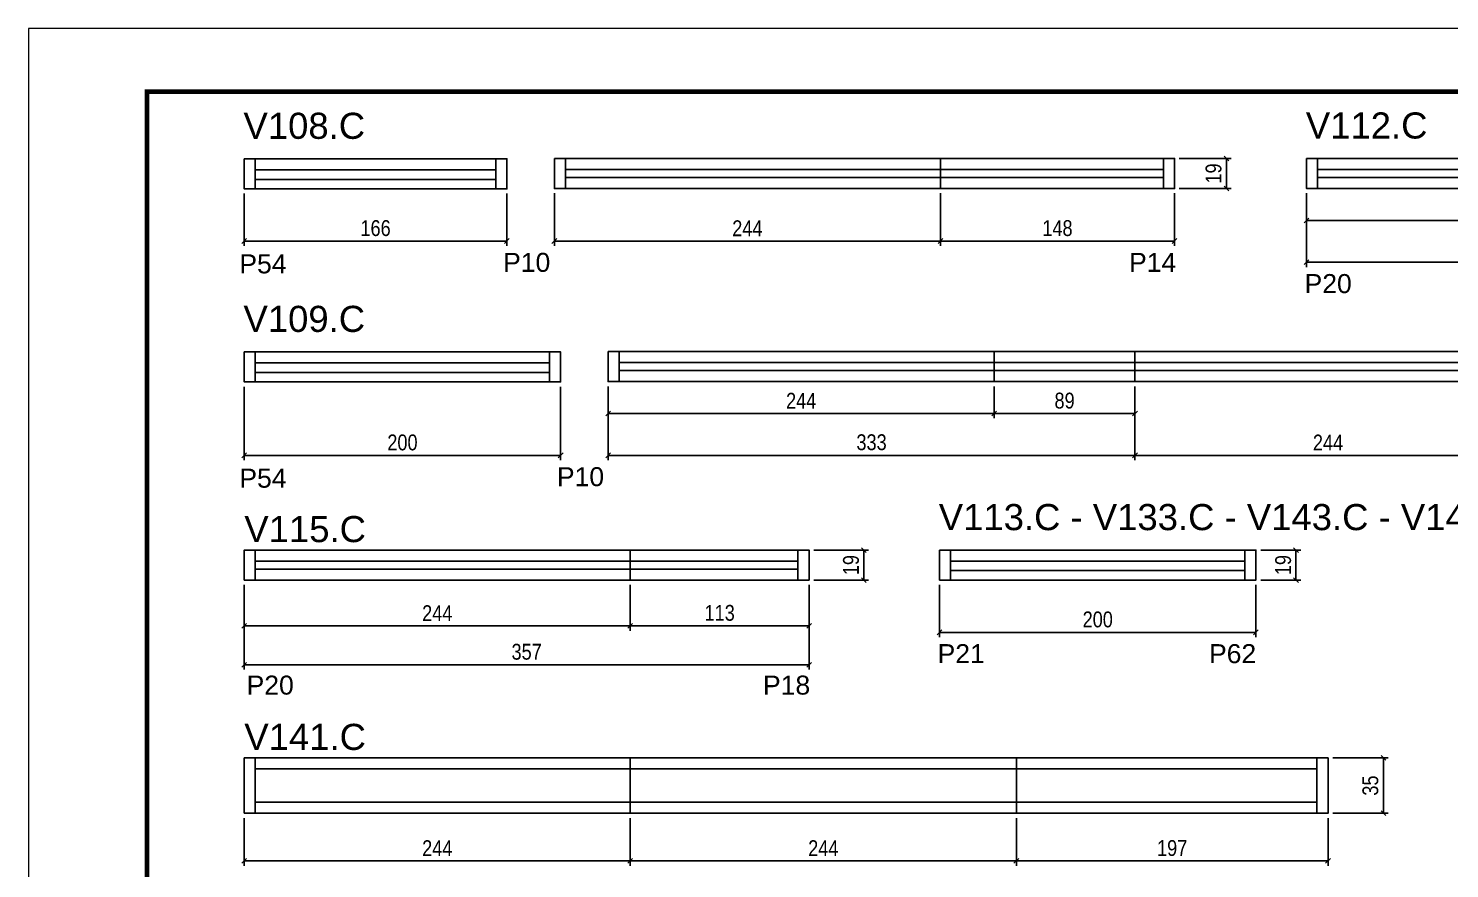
# Model space of a CAD drawing. Header units: millimetres. Extents: x 1959 to 8212, y 239 to 4735.
# Drawn here: x 3557 to 4456, y 3056 to 3587 of the extents above; entities that cross this region are included whole.
import ezdxf

# ---------------------------------------------------------------- set-up
doc = ezdxf.new("R2010")
doc.units = ezdxf.units.MM
doc.linetypes.add('DASHED', pattern=[0.75, 0.5, -0.25])
for name, color, linetype in [('5', 5, 'Continuous'), ('COTA', 241, 'Continuous'), ('NOMENCLATURA', 7, 'Continuous'), ('Painéis', 200, 'Continuous'), ('SARR_2.2x7', 40, 'Continuous')]:
    doc.layers.add(name, color=color, linetype=linetype)
doc.layers.add('Folhas', color=255, linetype='Continuous', lineweight=9)
doc.layers.add('SARRAFO DE PRESSAO', color=251, linetype='DASHED', lineweight=9)
doc.styles.add('COTA TECNICA', font='techl___.ttf', dxfattribs={"height": 10})
doc.styles.add('COTA TECNICA-50', font='techl___.ttf', dxfattribs={"height": 10})
doc.styles.get("Standard").update_dxf_attribs({"font": 'arial.ttf'})
doc.dimstyles.new('COTA PAINEL-50', dxfattribs={"dimtxt": 10, "dimasz": 3, "dimexe": 3, "dimexo": 3, "dimgap": 3, "dimtad": 1, "dimdec": 1, "dimzin": 12, "dimdsep": 46, "dimtxsty": 'COTA TECNICA-50', "dimblk1": 'OBLIQUE', "dimblk2": 'OBLIQUE', "dimsah": 1, "dimcen": 0.9, "dimclrd": 4, "dimclre": 4, "dimclrt": 240, "dimadec": 1, "dimazin": 3, "dimtfac": 1, "dimtdec": 1, "dimtmove": 0, "dimatfit": 3, "dimfxl": 1, "dimtolj": 1, "dimtzin": 12, "dimarcsym": 0})
doc.dimstyles.new('PAINEL', dxfattribs={"dimtxt": 10, "dimasz": 3, "dimexe": 3, "dimexo": 3, "dimgap": 3, "dimtad": 1, "dimdec": 1, "dimzin": 12, "dimdsep": 46, "dimtxsty": 'COTA TECNICA', "dimblk1": 'OBLIQUE', "dimblk2": 'OBLIQUE', "dimsah": 1, "dimcen": 0.9, "dimclrd": 4, "dimclre": 4, "dimclrt": 240, "dimadec": 1, "dimazin": 3, "dimtfac": 1, "dimtdec": 1, "dimtmove": 0, "dimatfit": 3, "dimfxl": 1, "dimtolj": 1, "dimtzin": 12, "dimarcsym": 0})

# ---------------------------------------------------------------- blocks, each defined once
blk = doc.blocks.new('9999999999')
at = {"layer": 'Folhas'}
blk.add_lwpolyline([(98138.98, 34190.21), (99623.98, 34190.21), (99623.98, 35240.21), (98138.98, 35240.21)], close=True, dxfattribs=at)
at = {"layer": 'Folhas', "color": 30, "const_width": 3}
blk.add_lwpolyline([(98213.98, 34230.21), (99583.98, 34230.21), (99583.98, 35200.21), (98213.98, 35200.21)], close=True, dxfattribs=at)
blk = doc.blocks.new('_Oblique')
at = {"color": 0, "linetype": 'ByBlock', "lineweight": -2}
blk.add_line((-0.5, -0.5), (0.5, 0.5), dxfattribs=at)
blk = doc.blocks.new('*D13')
at = {"layer": 'COTA', "color": 4, "linetype": 'ByBlock', "lineweight": -2, "transparency": 16777216}
for p, q in [((3693.67, 3482.34), (3693.67, 3449.37)), ((3859.67, 3482.34), (3859.67, 3449.37)), ((3693.67, 3452.37), (3859.67, 3452.37))]:
    blk.add_line(p, q, dxfattribs=at)
at = {"layer": 'Defpoints', "color": 0, "linetype": 'ByBlock', "transparency": 16777216}
for p in [(3693.67, 3485.34), (3859.67, 3485.34), (3859.67, 3452.37)]:
    blk.add_point(p, dxfattribs=at)
at = {"layer": 'COTA', "color": 4, "linetype": 'ByBlock', "lineweight": -2, "transparency": 16777216, "xscale": 3, "yscale": 3, "zscale": 3, "rotation": 180}
blk.add_blockref('_Oblique', (3693.67, 3452.37), dxfattribs=at)
at = {"layer": 'COTA', "color": 4, "linetype": 'ByBlock', "lineweight": -2, "transparency": 16777216, "xscale": 3, "yscale": 3, "zscale": 3}
blk.add_blockref('_Oblique', (3859.67, 3452.37), dxfattribs=at)
at = {"layer": 'COTA', "color": 240, "linetype": 'ByBlock', "transparency": 16777216, "insert": (3776.67, 3460.47), "char_height": 10, "attachment_point": 5, "style": 'COTA TECNICA-50'}
blk.add_mtext('\\A1;166', dxfattribs=at)
blk = doc.blocks.new('*D14')
at = {"layer": 'COTA', "color": 4, "linetype": 'ByBlock', "lineweight": -2, "transparency": 16777216}
for p, q in [((3889.67, 3482.54), (3889.67, 3449.37)), ((4133.67, 3482.54), (4133.67, 3449.37)), ((3889.67, 3452.37), (4133.67, 3452.37))]:
    blk.add_line(p, q, dxfattribs=at)
at = {"layer": 'Defpoints', "color": 0, "linetype": 'ByBlock', "transparency": 16777216}
for p in [(3889.67, 3485.54), (4133.67, 3485.54), (4133.67, 3452.37)]:
    blk.add_point(p, dxfattribs=at)
at = {"layer": 'COTA', "color": 4, "linetype": 'ByBlock', "lineweight": -2, "transparency": 16777216, "xscale": 3, "yscale": 3, "zscale": 3, "rotation": 180}
blk.add_blockref('_Oblique', (3889.67, 3452.37), dxfattribs=at)
at = {"layer": 'COTA', "color": 4, "linetype": 'ByBlock', "lineweight": -2, "transparency": 16777216, "xscale": 3, "yscale": 3, "zscale": 3}
blk.add_blockref('_Oblique', (4133.67, 3452.37), dxfattribs=at)
at = {"layer": 'COTA', "color": 240, "linetype": 'ByBlock', "transparency": 16777216, "insert": (4011.67, 3460.44), "char_height": 10, "attachment_point": 5, "style": 'COTA TECNICA-50'}
blk.add_mtext('\\A1;244', dxfattribs=at)
blk = doc.blocks.new('*D15')
at = {"layer": 'COTA', "color": 4, "linetype": 'ByBlock', "lineweight": -2, "transparency": 16777216}
for p, q in [((4133.67, 3482.54), (4133.67, 3449.37)), ((4281.67, 3482.54), (4281.67, 3449.37)), ((4133.67, 3452.37), (4281.67, 3452.37))]:
    blk.add_line(p, q, dxfattribs=at)
at = {"layer": 'Defpoints', "color": 0, "linetype": 'ByBlock', "transparency": 16777216}
for p in [(4133.67, 3485.54), (4281.67, 3485.54), (4281.67, 3452.37)]:
    blk.add_point(p, dxfattribs=at)
at = {"layer": 'COTA', "color": 4, "linetype": 'ByBlock', "lineweight": -2, "transparency": 16777216, "xscale": 3, "yscale": 3, "zscale": 3, "rotation": 180}
blk.add_blockref('_Oblique', (4133.67, 3452.37), dxfattribs=at)
at = {"layer": 'COTA', "color": 4, "linetype": 'ByBlock', "lineweight": -2, "transparency": 16777216, "xscale": 3, "yscale": 3, "zscale": 3}
blk.add_blockref('_Oblique', (4281.67, 3452.37), dxfattribs=at)
at = {"layer": 'COTA', "color": 240, "linetype": 'ByBlock', "transparency": 16777216, "insert": (4207.67, 3460.47), "char_height": 10, "attachment_point": 5, "style": 'COTA TECNICA-50'}
blk.add_mtext('\\A1;148', dxfattribs=at)
blk = doc.blocks.new('*D16')
at = {"layer": 'COTA', "color": 4, "lineweight": -2, "transparency": 16777216}
for p, q in [((4284.67, 3504.54), (4317.44, 3504.54)), ((4314.44, 3485.54), (4314.44, 3504.54)), ((4284.67, 3485.54), (4317.44, 3485.54))]:
    blk.add_line(p, q, dxfattribs=at)
at = {"layer": 'Defpoints', "color": 0, "transparency": 16777216}
for p in [(4281.67, 3504.54), (4314.44, 3504.54), (4281.67, 3485.54)]:
    blk.add_point(p, dxfattribs=at)
at = {"layer": 'COTA', "color": 4, "lineweight": -2, "transparency": 16777216, "xscale": 3, "yscale": 3, "zscale": 3}
for p, rotation in [((4314.44, 3504.54), 90), ((4314.44, 3485.54), 270)]:
    blk.add_blockref('_Oblique', p, dxfattribs=dict(at, rotation=rotation))
at = {"layer": 'COTA', "color": 240, "transparency": 16777216, "insert": (4306.35, 3495.04), "char_height": 10, "attachment_point": 5, "rotation": 90, "style": 'COTA TECNICA'}
blk.add_mtext('\\A1;19', dxfattribs=at)
blk = doc.blocks.new('*D19')
at = {"layer": 'COTA', "color": 4, "linetype": 'ByBlock', "lineweight": -2, "transparency": 16777216}
for p, q in [((3693.67, 3360.39), (3693.67, 3314.01)), ((3893.67, 3360.39), (3893.67, 3314.01)), ((3693.67, 3317.01), (3893.67, 3317.01))]:
    blk.add_line(p, q, dxfattribs=at)
at = {"layer": 'Defpoints', "color": 0, "linetype": 'ByBlock', "transparency": 16777216}
for p in [(3693.67, 3363.39), (3893.67, 3363.39), (3893.67, 3317.01)]:
    blk.add_point(p, dxfattribs=at)
at = {"layer": 'COTA', "color": 4, "linetype": 'ByBlock', "lineweight": -2, "transparency": 16777216, "xscale": 3, "yscale": 3, "zscale": 3, "rotation": 180}
blk.add_blockref('_Oblique', (3693.67, 3317.01), dxfattribs=at)
at = {"layer": 'COTA', "color": 4, "linetype": 'ByBlock', "lineweight": -2, "transparency": 16777216, "xscale": 3, "yscale": 3, "zscale": 3}
blk.add_blockref('_Oblique', (3893.67, 3317.01), dxfattribs=at)
at = {"layer": 'COTA', "color": 240, "linetype": 'ByBlock', "transparency": 16777216, "insert": (3793.67, 3325.12), "char_height": 10, "attachment_point": 5, "style": 'COTA TECNICA-50'}
blk.add_mtext('\\A1;200', dxfattribs=at)
blk = doc.blocks.new('*D17')
at = {"layer": 'COTA', "color": 4, "linetype": 'ByBlock', "lineweight": -2, "transparency": 16777216}
for p, q in [((3923.67, 3360.59), (3923.67, 3314.01)), ((4256.67, 3360.59), (4256.67, 3314.01)), ((3923.67, 3317.01), (4256.67, 3317.01))]:
    blk.add_line(p, q, dxfattribs=at)
at = {"layer": 'Defpoints', "color": 0, "linetype": 'ByBlock', "transparency": 16777216}
for p in [(3923.67, 3363.59), (4256.67, 3363.59), (4256.67, 3317.01)]:
    blk.add_point(p, dxfattribs=at)
at = {"layer": 'COTA', "color": 4, "linetype": 'ByBlock', "lineweight": -2, "transparency": 16777216, "xscale": 3, "yscale": 3, "zscale": 3, "rotation": 180}
blk.add_blockref('_Oblique', (3923.67, 3317.01), dxfattribs=at)
at = {"layer": 'COTA', "color": 4, "linetype": 'ByBlock', "lineweight": -2, "transparency": 16777216, "xscale": 3, "yscale": 3, "zscale": 3}
blk.add_blockref('_Oblique', (4256.67, 3317.01), dxfattribs=at)
at = {"layer": 'COTA', "color": 240, "linetype": 'ByBlock', "transparency": 16777216, "insert": (4090.17, 3325.23), "char_height": 10, "attachment_point": 5, "style": 'COTA TECNICA-50'}
blk.add_mtext('\\A1;333', dxfattribs=at)
blk = doc.blocks.new('*D18')
at = {"layer": 'COTA', "color": 4, "linetype": 'ByBlock', "lineweight": -2, "transparency": 16777216}
for p, q in [((4256.67, 3360.59), (4256.67, 3314.01)), ((4500.67, 3360.59), (4500.67, 3314.01)), ((4256.67, 3317.01), (4500.67, 3317.01))]:
    blk.add_line(p, q, dxfattribs=at)
at = {"layer": 'Defpoints', "color": 0, "linetype": 'ByBlock', "transparency": 16777216}
for p in [(4256.67, 3363.59), (4500.67, 3363.59), (4500.67, 3317.01)]:
    blk.add_point(p, dxfattribs=at)
at = {"layer": 'COTA', "color": 4, "linetype": 'ByBlock', "lineweight": -2, "transparency": 16777216, "xscale": 3, "yscale": 3, "zscale": 3, "rotation": 180}
blk.add_blockref('_Oblique', (4256.67, 3317.01), dxfattribs=at)
at = {"layer": 'COTA', "color": 4, "linetype": 'ByBlock', "lineweight": -2, "transparency": 16777216, "xscale": 3, "yscale": 3, "zscale": 3}
blk.add_blockref('_Oblique', (4500.67, 3317.01), dxfattribs=at)
at = {"layer": 'COTA', "color": 240, "linetype": 'ByBlock', "transparency": 16777216, "insert": (4378.67, 3325.09), "char_height": 10, "attachment_point": 5, "style": 'COTA TECNICA-50'}
blk.add_mtext('\\A1;244', dxfattribs=at)
blk = doc.blocks.new('*D21')
at = {"layer": 'COTA', "color": 4, "lineweight": -2, "transparency": 16777216}
for p, q in [((3923.67, 3360.59), (3923.67, 3340.43)), ((4167.67, 3360.59), (4167.67, 3340.43)), ((3923.67, 3343.43), (4167.67, 3343.43))]:
    blk.add_line(p, q, dxfattribs=at)
at = {"layer": 'Defpoints', "color": 0, "transparency": 16777216}
for p in [(3923.67, 3363.59), (4167.67, 3363.59), (4167.67, 3343.43)]:
    blk.add_point(p, dxfattribs=at)
at = {"layer": 'COTA', "color": 4, "lineweight": -2, "transparency": 16777216, "xscale": 3, "yscale": 3, "zscale": 3, "rotation": 180}
blk.add_blockref('_Oblique', (3923.67, 3343.43), dxfattribs=at)
at = {"layer": 'COTA', "color": 4, "lineweight": -2, "transparency": 16777216, "xscale": 3, "yscale": 3, "zscale": 3}
blk.add_blockref('_Oblique', (4167.67, 3343.43), dxfattribs=at)
at = {"layer": 'COTA', "color": 240, "transparency": 16777216, "insert": (4045.67, 3351.5), "char_height": 10, "attachment_point": 5, "style": 'COTA TECNICA'}
blk.add_mtext('\\A1;244', dxfattribs=at)
blk = doc.blocks.new('*D22')
at = {"layer": 'COTA', "color": 4, "lineweight": -2, "transparency": 16777216}
for p, q in [((4167.67, 3360.59), (4167.67, 3340.43)), ((4256.67, 3360.59), (4256.67, 3340.43)), ((4167.67, 3343.43), (4256.67, 3343.43))]:
    blk.add_line(p, q, dxfattribs=at)
at = {"layer": 'Defpoints', "color": 0, "transparency": 16777216}
for p in [(4167.67, 3363.59), (4256.67, 3363.59), (4256.67, 3343.43)]:
    blk.add_point(p, dxfattribs=at)
at = {"layer": 'COTA', "color": 4, "lineweight": -2, "transparency": 16777216, "xscale": 3, "yscale": 3, "zscale": 3, "rotation": 180}
blk.add_blockref('_Oblique', (4167.67, 3343.43), dxfattribs=at)
at = {"layer": 'COTA', "color": 4, "lineweight": -2, "transparency": 16777216, "xscale": 3, "yscale": 3, "zscale": 3}
blk.add_blockref('_Oblique', (4256.67, 3343.43), dxfattribs=at)
at = {"layer": 'COTA', "color": 240, "transparency": 16777216, "insert": (4212.17, 3351.53), "char_height": 10, "attachment_point": 5, "style": 'COTA TECNICA'}
blk.add_mtext('\\A1;89', dxfattribs=at)
blk = doc.blocks.new('*D25')
at = {"layer": 'COTA', "color": 4, "linetype": 'ByBlock', "lineweight": -2, "transparency": 16777216}
for p, q in [((4365.13, 3482.54), (4365.13, 3435.96)), ((4698.13, 3482.54), (4698.13, 3435.96)), ((4365.13, 3438.96), (4698.13, 3438.96))]:
    blk.add_line(p, q, dxfattribs=at)
at = {"layer": 'Defpoints', "color": 0, "linetype": 'ByBlock', "transparency": 16777216}
for p in [(4365.13, 3485.54), (4698.13, 3485.54), (4698.13, 3438.96)]:
    blk.add_point(p, dxfattribs=at)
at = {"layer": 'COTA', "color": 4, "linetype": 'ByBlock', "lineweight": -2, "transparency": 16777216, "xscale": 3, "yscale": 3, "zscale": 3, "rotation": 180}
blk.add_blockref('_Oblique', (4365.13, 3438.96), dxfattribs=at)
at = {"layer": 'COTA', "color": 4, "linetype": 'ByBlock', "lineweight": -2, "transparency": 16777216, "xscale": 3, "yscale": 3, "zscale": 3}
blk.add_blockref('_Oblique', (4698.13, 3438.96), dxfattribs=at)
at = {"layer": 'COTA', "color": 240, "linetype": 'ByBlock', "transparency": 16777216, "insert": (4531.63, 3447.18), "char_height": 10, "attachment_point": 5, "style": 'COTA TECNICA-50'}
blk.add_mtext('\\A1;333', dxfattribs=at)
blk = doc.blocks.new('*D28')
at = {"layer": 'COTA', "color": 4, "lineweight": -2, "transparency": 16777216}
for p, q in [((4365.13, 3482.54), (4365.13, 3462.38)), ((4609.13, 3482.54), (4609.13, 3462.38)), ((4365.13, 3465.38), (4609.13, 3465.38))]:
    blk.add_line(p, q, dxfattribs=at)
at = {"layer": 'Defpoints', "color": 0, "transparency": 16777216}
for p in [(4365.13, 3485.54), (4609.13, 3485.54), (4609.13, 3465.38)]:
    blk.add_point(p, dxfattribs=at)
at = {"layer": 'COTA', "color": 4, "lineweight": -2, "transparency": 16777216, "xscale": 3, "yscale": 3, "zscale": 3, "rotation": 180}
blk.add_blockref('_Oblique', (4365.13, 3465.38), dxfattribs=at)
at = {"layer": 'COTA', "color": 4, "lineweight": -2, "transparency": 16777216, "xscale": 3, "yscale": 3, "zscale": 3}
blk.add_blockref('_Oblique', (4609.13, 3465.38), dxfattribs=at)
at = {"layer": 'COTA', "color": 240, "transparency": 16777216, "insert": (4487.13, 3473.45), "char_height": 10, "attachment_point": 5, "style": 'COTA TECNICA'}
blk.add_mtext('\\A1;244', dxfattribs=at)
blk = doc.blocks.new('*D32')
at = {"layer": 'COTA', "color": 4, "linetype": 'ByBlock', "lineweight": -2, "transparency": 16777216}
for p, q in [((3693.67, 3235.2), (3693.67, 3206.27)), ((3937.67, 3235.2), (3937.67, 3206.27)), ((3693.67, 3209.27), (3937.67, 3209.27))]:
    blk.add_line(p, q, dxfattribs=at)
at = {"layer": 'Defpoints', "color": 0, "linetype": 'ByBlock', "transparency": 16777216}
for p in [(3693.67, 3238.2), (3937.67, 3238.2), (3937.67, 3209.27)]:
    blk.add_point(p, dxfattribs=at)
at = {"layer": 'COTA', "color": 4, "linetype": 'ByBlock', "lineweight": -2, "transparency": 16777216, "xscale": 3, "yscale": 3, "zscale": 3, "rotation": 180}
blk.add_blockref('_Oblique', (3693.67, 3209.27), dxfattribs=at)
at = {"layer": 'COTA', "color": 4, "linetype": 'ByBlock', "lineweight": -2, "transparency": 16777216, "xscale": 3, "yscale": 3, "zscale": 3}
blk.add_blockref('_Oblique', (3937.67, 3209.27), dxfattribs=at)
at = {"layer": 'COTA', "color": 240, "linetype": 'ByBlock', "transparency": 16777216, "insert": (3815.67, 3217.35), "char_height": 10, "attachment_point": 5, "style": 'COTA TECNICA-50'}
blk.add_mtext('\\A1;244', dxfattribs=at)
blk = doc.blocks.new('*D33')
at = {"layer": 'COTA', "color": 4, "linetype": 'ByBlock', "lineweight": -2, "transparency": 16777216}
for p, q in [((3937.67, 3235.2), (3937.67, 3206.27)), ((4050.67, 3235.2), (4050.67, 3206.27)), ((3937.67, 3209.27), (4050.67, 3209.27))]:
    blk.add_line(p, q, dxfattribs=at)
at = {"layer": 'Defpoints', "color": 0, "linetype": 'ByBlock', "transparency": 16777216}
for p in [(3937.67, 3238.2), (4050.67, 3238.2), (4050.67, 3209.27)]:
    blk.add_point(p, dxfattribs=at)
at = {"layer": 'COTA', "color": 4, "linetype": 'ByBlock', "lineweight": -2, "transparency": 16777216, "xscale": 3, "yscale": 3, "zscale": 3, "rotation": 180}
blk.add_blockref('_Oblique', (3937.67, 3209.27), dxfattribs=at)
at = {"layer": 'COTA', "color": 4, "linetype": 'ByBlock', "lineweight": -2, "transparency": 16777216, "xscale": 3, "yscale": 3, "zscale": 3}
blk.add_blockref('_Oblique', (4050.67, 3209.27), dxfattribs=at)
at = {"layer": 'COTA', "color": 240, "linetype": 'ByBlock', "transparency": 16777216, "insert": (3994.17, 3217.49), "char_height": 10, "attachment_point": 5, "style": 'COTA TECNICA-50'}
blk.add_mtext('\\A1;113', dxfattribs=at)
blk = doc.blocks.new('*D34')
at = {"layer": 'COTA', "color": 4, "lineweight": -2, "transparency": 16777216}
for p, q in [((3693.67, 3235.2), (3693.67, 3181.69)), ((4050.67, 3235.2), (4050.67, 3181.69)), ((3693.67, 3184.69), (4050.67, 3184.69))]:
    blk.add_line(p, q, dxfattribs=at)
at = {"layer": 'Defpoints', "color": 0, "transparency": 16777216}
for p in [(3693.67, 3238.2), (4050.67, 3238.2), (4050.67, 3184.69)]:
    blk.add_point(p, dxfattribs=at)
at = {"layer": 'COTA', "color": 4, "lineweight": -2, "transparency": 16777216, "xscale": 3, "yscale": 3, "zscale": 3, "rotation": 180}
blk.add_blockref('_Oblique', (3693.67, 3184.69), dxfattribs=at)
at = {"layer": 'COTA', "color": 4, "lineweight": -2, "transparency": 16777216, "xscale": 3, "yscale": 3, "zscale": 3}
blk.add_blockref('_Oblique', (4050.67, 3184.69), dxfattribs=at)
at = {"layer": 'COTA', "color": 240, "transparency": 16777216, "insert": (3872.17, 3192.91), "char_height": 10, "attachment_point": 5, "style": 'COTA TECNICA'}
blk.add_mtext('\\A1;357', dxfattribs=at)
blk = doc.blocks.new('*D35')
at = {"layer": 'COTA', "color": 4, "lineweight": -2, "transparency": 16777216}
for p, q in [((4053.67, 3257.2), (4088.3, 3257.2)), ((4085.3, 3238.2), (4085.3, 3257.2)), ((4053.67, 3238.2), (4088.3, 3238.2))]:
    blk.add_line(p, q, dxfattribs=at)
at = {"layer": 'Defpoints', "color": 0, "transparency": 16777216}
for p in [(4050.67, 3257.2), (4085.3, 3257.2), (4050.67, 3238.2)]:
    blk.add_point(p, dxfattribs=at)
at = {"layer": 'COTA', "color": 4, "lineweight": -2, "transparency": 16777216, "xscale": 3, "yscale": 3, "zscale": 3}
for p, rotation in [((4085.3, 3257.2), 90), ((4085.3, 3238.2), 270)]:
    blk.add_blockref('_Oblique', p, dxfattribs=dict(at, rotation=rotation))
at = {"layer": 'COTA', "color": 240, "transparency": 16777216, "insert": (4077.21, 3247.7), "char_height": 10, "attachment_point": 5, "rotation": 90, "style": 'COTA TECNICA'}
blk.add_mtext('\\A1;19', dxfattribs=at)
blk = doc.blocks.new('*D36')
at = {"layer": 'COTA', "color": 4, "lineweight": -2, "transparency": 16777216}
for p, q in [((4336.13, 3257.2), (4361.43, 3257.2)), ((4358.43, 3238.2), (4358.43, 3257.2)), ((4336.13, 3238.2), (4361.43, 3238.2))]:
    blk.add_line(p, q, dxfattribs=at)
at = {"layer": 'Defpoints', "color": 0, "transparency": 16777216}
for p in [(4333.13, 3257.2), (4358.43, 3257.2), (4333.13, 3238.2)]:
    blk.add_point(p, dxfattribs=at)
at = {"layer": 'COTA', "color": 4, "lineweight": -2, "transparency": 16777216, "xscale": 3, "yscale": 3, "zscale": 3}
for p, rotation in [((4358.43, 3257.2), 90), ((4358.43, 3238.2), 270)]:
    blk.add_blockref('_Oblique', p, dxfattribs=dict(at, rotation=rotation))
at = {"layer": 'COTA', "color": 240, "transparency": 16777216, "insert": (4350.34, 3247.7), "char_height": 10, "attachment_point": 5, "rotation": 90, "style": 'COTA TECNICA'}
blk.add_mtext('\\A1;19', dxfattribs=at)
blk = doc.blocks.new('*D37')
at = {"layer": 'COTA', "color": 4, "linetype": 'ByBlock', "lineweight": -2, "transparency": 16777216}
for p, q in [((4133.13, 3235.2), (4133.13, 3202.23)), ((4333.13, 3235.2), (4333.13, 3202.23)), ((4133.13, 3205.23), (4333.13, 3205.23))]:
    blk.add_line(p, q, dxfattribs=at)
at = {"layer": 'Defpoints', "color": 0, "linetype": 'ByBlock', "transparency": 16777216}
for p in [(4133.13, 3238.2), (4333.13, 3238.2), (4333.13, 3205.23)]:
    blk.add_point(p, dxfattribs=at)
at = {"layer": 'COTA', "color": 4, "linetype": 'ByBlock', "lineweight": -2, "transparency": 16777216, "xscale": 3, "yscale": 3, "zscale": 3, "rotation": 180}
blk.add_blockref('_Oblique', (4133.13, 3205.23), dxfattribs=at)
at = {"layer": 'COTA', "color": 4, "linetype": 'ByBlock', "lineweight": -2, "transparency": 16777216, "xscale": 3, "yscale": 3, "zscale": 3}
blk.add_blockref('_Oblique', (4333.13, 3205.23), dxfattribs=at)
at = {"layer": 'COTA', "color": 240, "linetype": 'ByBlock', "transparency": 16777216, "insert": (4233.13, 3213.33), "char_height": 10, "attachment_point": 5, "style": 'COTA TECNICA-50'}
blk.add_mtext('\\A1;200', dxfattribs=at)
blk = doc.blocks.new('*D41')
at = {"layer": 'COTA', "color": 4, "lineweight": -2, "transparency": 16777216}
for p, q in [((3693.67, 3087.95), (3693.67, 3057.85)), ((3937.68, 3087.95), (3937.68, 3057.85)), ((3693.67, 3060.85), (3937.68, 3060.85))]:
    blk.add_line(p, q, dxfattribs=at)
at = {"layer": 'Defpoints', "color": 0, "transparency": 16777216}
for p in [(3693.67, 3090.95), (3937.68, 3090.95), (3937.68, 3060.85)]:
    blk.add_point(p, dxfattribs=at)
at = {"layer": 'COTA', "color": 4, "lineweight": -2, "transparency": 16777216, "xscale": 3, "yscale": 3, "zscale": 3, "rotation": 180}
blk.add_blockref('_Oblique', (3693.67, 3060.85), dxfattribs=at)
at = {"layer": 'COTA', "color": 4, "lineweight": -2, "transparency": 16777216, "xscale": 3, "yscale": 3, "zscale": 3}
blk.add_blockref('_Oblique', (3937.68, 3060.85), dxfattribs=at)
at = {"layer": 'COTA', "color": 240, "transparency": 16777216, "insert": (3815.68, 3068.92), "char_height": 10, "attachment_point": 5, "style": 'COTA TECNICA'}
blk.add_mtext('\\A1;244', dxfattribs=at)
blk = doc.blocks.new('*D42')
at = {"layer": 'COTA', "color": 4, "lineweight": -2, "transparency": 16777216}
for p, q in [((3937.68, 3087.95), (3937.68, 3057.85)), ((4181.68, 3087.95), (4181.68, 3057.85)), ((3937.68, 3060.85), (4181.68, 3060.85))]:
    blk.add_line(p, q, dxfattribs=at)
at = {"layer": 'Defpoints', "color": 0, "transparency": 16777216}
for p in [(3937.68, 3090.95), (4181.68, 3090.95), (4181.68, 3060.85)]:
    blk.add_point(p, dxfattribs=at)
at = {"layer": 'COTA', "color": 4, "lineweight": -2, "transparency": 16777216, "xscale": 3, "yscale": 3, "zscale": 3, "rotation": 180}
blk.add_blockref('_Oblique', (3937.68, 3060.85), dxfattribs=at)
at = {"layer": 'COTA', "color": 4, "lineweight": -2, "transparency": 16777216, "xscale": 3, "yscale": 3, "zscale": 3}
blk.add_blockref('_Oblique', (4181.68, 3060.85), dxfattribs=at)
at = {"layer": 'COTA', "color": 240, "transparency": 16777216, "insert": (4059.68, 3068.92), "char_height": 10, "attachment_point": 5, "style": 'COTA TECNICA'}
blk.add_mtext('\\A1;244', dxfattribs=at)
blk = doc.blocks.new('*D43')
at = {"layer": 'COTA', "color": 4, "lineweight": -2, "transparency": 16777216}
for p, q in [((4181.68, 3087.95), (4181.68, 3057.85)), ((4378.67, 3087.95), (4378.67, 3057.85)), ((4181.68, 3060.85), (4378.67, 3060.85))]:
    blk.add_line(p, q, dxfattribs=at)
at = {"layer": 'Defpoints', "color": 0, "transparency": 16777216}
for p in [(4181.68, 3090.95), (4378.67, 3090.95), (4378.67, 3060.85)]:
    blk.add_point(p, dxfattribs=at)
at = {"layer": 'COTA', "color": 4, "lineweight": -2, "transparency": 16777216, "xscale": 3, "yscale": 3, "zscale": 3, "rotation": 180}
blk.add_blockref('_Oblique', (4181.68, 3060.85), dxfattribs=at)
at = {"layer": 'COTA', "color": 4, "lineweight": -2, "transparency": 16777216, "xscale": 3, "yscale": 3, "zscale": 3}
blk.add_blockref('_Oblique', (4378.67, 3060.85), dxfattribs=at)
at = {"layer": 'COTA', "color": 240, "transparency": 16777216, "insert": (4280.18, 3068.95), "char_height": 10, "attachment_point": 5, "style": 'COTA TECNICA'}
blk.add_mtext('\\A1;197', dxfattribs=at)
blk = doc.blocks.new('*D40')
at = {"layer": 'COTA', "color": 4, "lineweight": -2, "transparency": 16777216}
for p, q in [((4381.67, 3125.95), (4416.68, 3125.95)), ((4413.68, 3125.95), (4413.68, 3090.95)), ((4381.67, 3090.95), (4416.68, 3090.95))]:
    blk.add_line(p, q, dxfattribs=at)
at = {"layer": 'Defpoints', "color": 0, "transparency": 16777216}
for p in [(4378.67, 3125.95), (4378.67, 3090.95), (4413.68, 3090.95)]:
    blk.add_point(p, dxfattribs=at)
at = {"layer": 'COTA', "color": 4, "lineweight": -2, "transparency": 16777216, "xscale": 3, "yscale": 3, "zscale": 3}
for p, rotation in [((4413.68, 3125.95), 90), ((4413.68, 3090.95), 270)]:
    blk.add_blockref('_Oblique', p, dxfattribs=dict(at, rotation=rotation))
at = {"layer": 'COTA', "color": 240, "transparency": 16777216, "insert": (4405.47, 3108.45), "char_height": 10, "attachment_point": 5, "rotation": 90, "style": 'COTA TECNICA'}
blk.add_mtext('\\A1;35', dxfattribs=at)

msp = doc.modelspace()

# ---------------------------------------------------------------- linework, layer by layer
at = {"layer": 'Painéis', "linetype": 'ByBlock'}
for p, q in [((4133.67, 3485.54), (4133.67, 3504.54)), ((4167.67, 3363.59), (4167.67, 3382.59)), ((4256.67, 3363.59), (4256.67, 3382.59)), ((3937.68, 3090.95), (3937.68, 3125.95)), ((4181.68, 3090.95), (4181.68, 3125.95))]:
    msp.add_line(p, q, dxfattribs=at)
for points in [[(3693.67, 3504.34), (3693.67, 3485.34), (3859.67, 3485.34), (3859.67, 3504.34)], [(3889.67, 3504.54), (4281.67, 3504.54), (4281.67, 3485.54), (3889.67, 3485.54)], [(4365.13, 3504.54), (4942.13, 3504.54), (4942.13, 3485.54), (4365.13, 3485.54)], [(3693.67, 3382.39), (3693.67, 3363.39), (3893.67, 3363.39), (3893.67, 3382.39)], [(3923.67, 3382.59), (4500.67, 3382.59), (4500.67, 3363.59), (3923.67, 3363.59)], [(4133.13, 3257.2), (4133.13, 3238.2), (4333.13, 3238.2), (4333.13, 3257.2)], [(3693.67, 3090.95), (4378.67, 3090.95), (4378.67, 3125.95), (3693.67, 3125.95)]]:
    msp.add_lwpolyline(points, close=True, dxfattribs=at)
at = {"layer": 'Painéis'}
for points in [[(3937.67, 3238.2), (3693.67, 3238.2), (3693.67, 3257.2), (3937.67, 3257.2)], [(3937.67, 3257.2), (4050.67, 3257.2), (4050.67, 3238.2), (3937.67, 3238.2)]]:
    msp.add_lwpolyline(points, close=True, dxfattribs=at)
at = {"layer": 'SARR_2.2x7', "linetype": 'Continuous'}
for p, q in [((3700.67, 3504.34), (3700.67, 3485.34)), ((3852.67, 3504.34), (3852.67, 3485.34)), ((3896.67, 3504.54), (3896.67, 3485.54)), ((4274.67, 3504.54), (4274.67, 3485.54)), ((4372.13, 3504.54), (4372.13, 3485.54)), ((3700.67, 3497.34), (3852.67, 3497.34)), ((4133.67, 3497.54), (3896.67, 3497.54)), ((4274.67, 3497.54), (4133.67, 3497.54)), ((4698.13, 3497.54), (4372.13, 3497.54)), ((3700.67, 3491.34), (3852.67, 3491.34)), ((3896.67, 3492.54), (4133.67, 3492.54)), ((4133.67, 3492.54), (4274.67, 3492.54)), ((4372.13, 3492.54), (4698.13, 3492.54)), ((3700.67, 3382.39), (3700.67, 3363.39)), ((3886.67, 3382.39), (3886.67, 3363.39)), ((3930.67, 3382.59), (3930.67, 3363.59)), ((3700.67, 3375.39), (3886.67, 3375.39)), ((3700.67, 3369.39), (3886.67, 3369.39)), ((4256.67, 3375.59), (3930.67, 3375.59)), ((3930.67, 3370.59), (4256.67, 3370.59)), ((4493.67, 3375.59), (4256.67, 3375.59)), ((4256.67, 3370.59), (4493.67, 3370.59)), ((3700.67, 3257.2), (3700.67, 3238.2)), ((4043.67, 3257.2), (4043.67, 3238.2)), ((4140.13, 3257.2), (4140.13, 3238.2)), ((4326.13, 3257.2), (4326.13, 3238.2)), ((4043.67, 3250.2), (3700.67, 3250.2)), ((3700.67, 3245.2), (4043.67, 3245.2)), ((4140.13, 3250.2), (4326.13, 3250.2)), ((4140.13, 3244.2), (4326.13, 3244.2)), ((3700.67, 3125.95), (3700.67, 3090.95)), ((4371.67, 3125.95), (4371.67, 3090.95)), ((3700.67, 3118.95), (3937.68, 3118.95)), ((3937.68, 3118.95), (4181.68, 3118.95)), ((4371.67, 3118.95), (4181.68, 3118.95)), ((3700.67, 3097.95), (3937.68, 3097.95)), ((3937.68, 3097.95), (4181.68, 3097.95)), ((4371.67, 3097.95), (4181.68, 3097.95))]:
    msp.add_line(p, q, dxfattribs=at)

# ---------------------------------------------------------------- block references
at = {"layer": 'SARRAFO DE PRESSAO', "color": 6, "linetype": 'ByBlock'}
msp.add_blockref('9999999999', (-94581.71, -31653.56), dxfattribs=at)

# ---------------------------------------------------------------- texts
at = {"layer": '5', "linetype": 'Continuous'}
for s, rotation, p in [('P54', 359.99996, (3690.58, 3431.96)), ('P10', 359.99996, (3857.3, 3432.91)), ('P14', 359.99996, (4252.93, 3432.91)), ('P20', 359.99996, (4363.87, 3419.5)), ('P54', 359.99996, (3690.58, 3296.6)), ('P10', 359.99996, (3891.3, 3297.55)), ('P21', 0.00004, (4131.91, 3185.77)), ('P62', 0.00004, (4303.46, 3185.77)), ('P20', 359.99996, (3695.17, 3165.91)), ('P18', 359.99996, (4021.55, 3165.91))]:
    msp.add_text(s, height=12, rotation=rotation, dxfattribs=at).set_placement(p)
at = {"layer": 'NOMENCLATURA', "linetype": 'Continuous'}
for s, p in [('V108.C', (3693.2, 3516.91)), ('V112.C', (4364.66, 3517.11)), ('V109.C', (3693.2, 3394.96)), ('V115.C', (3693.74, 3262.2)), ('V113.C - V133.C - V143.C - V146.C', (4132.66, 3269.77)), ('V141.C', (3693.74, 3130.95))]:
    msp.add_text(s, height=16.5, dxfattribs=at).set_placement(p)

# ---------------------------------------------------------------- dimensions: what is measured, and where the dimension line sits
at = {"layer": 'COTA'}
for base, p1, p2, picture, middle in [((4314.44, 3504.54), (4281.67, 3485.54), (4281.67, 3504.54), '*D16', (4306.35, 3495.04)), ((4085.3, 3257.2), (4050.67, 3238.2), (4050.67, 3257.2), '*D35', (4077.21, 3247.7)), ((4358.43, 3257.2), (4333.13, 3238.2), (4333.13, 3257.2), '*D36', (4350.34, 3247.7)), ((4413.68, 3090.95), (4378.67, 3125.95), (4378.67, 3090.95), '*D40', (4405.47, 3108.45))]:
    dim = msp.add_linear_dim(base=base, p1=p1, p2=p2, angle=90, dimstyle='PAINEL', dxfattribs=at)
    dim.commit()
    dim.dimension.update_dxf_attribs({"geometry": picture, "text_midpoint": middle})
at = {"layer": 'COTA', "color": 1, "linetype": 'ByBlock'}
for base, p1, p2, picture, middle in [((3859.67, 3452.37), (3693.67, 3485.34), (3859.67, 3485.34), '*D13', (3776.67, 3460.47)), ((4133.67, 3452.37), (3889.67, 3485.54), (4133.67, 3485.54), '*D14', (4011.67, 3460.44)), ((4281.67, 3452.37), (4133.67, 3485.54), (4281.67, 3485.54), '*D15', (4207.67, 3460.47)), ((4698.13, 3438.96), (4365.13, 3485.54), (4698.13, 3485.54), '*D25', (4531.63, 3447.18)), ((3893.67, 3317.01), (3693.67, 3363.39), (3893.67, 3363.39), '*D19', (3793.67, 3325.12)), ((4256.67, 3317.01), (3923.67, 3363.59), (4256.67, 3363.59), '*D17', (4090.17, 3325.23)), ((4500.67, 3317.01), (4256.67, 3363.59), (4500.67, 3363.59), '*D18', (4378.67, 3325.09)), ((3937.67, 3209.27), (3693.67, 3238.2), (3937.67, 3238.2), '*D32', (3815.67, 3217.35)), ((4050.67, 3209.27), (3937.67, 3238.2), (4050.67, 3238.2), '*D33', (3994.17, 3217.49)), ((4333.13, 3205.23), (4133.13, 3238.2), (4333.13, 3238.2), '*D37', (4233.13, 3213.33))]:
    dim = msp.add_linear_dim(base=base, p1=p1, p2=p2, dimstyle='COTA PAINEL-50', override={"dimarcsym": 1}, dxfattribs=at)
    dim.commit()
    dim.dimension.update_dxf_attribs({"geometry": picture, "text_midpoint": middle})
at = {"layer": 'COTA'}
for base, p1, p2, picture, middle in [((4609.13, 3465.38), (4365.13, 3485.54), (4609.13, 3485.54), '*D28', (4487.13, 3473.45)), ((4167.67, 3343.43), (3923.67, 3363.59), (4167.67, 3363.59), '*D21', (4045.67, 3351.5)), ((4050.67, 3184.69), (3693.67, 3238.2), (4050.67, 3238.2), '*D34', (3872.17, 3192.91)), ((3937.68, 3060.85), (3693.67, 3090.95), (3937.68, 3090.95), '*D41', (3815.68, 3068.92))]:
    dim = msp.add_linear_dim(base=base, p1=p1, p2=p2, dimstyle='PAINEL', dxfattribs=at)
    dim.commit()
    dim.dimension.update_dxf_attribs({"geometry": picture, "text_midpoint": middle})
for base, p1, p2, picture, middle in [((4256.67, 3343.43), (4167.67, 3363.59), (4256.67, 3363.59), '*D22', (4212.17, 3351.53)), ((4181.68, 3060.85), (3937.68, 3090.95), (4181.68, 3090.95), '*D42', (4059.68, 3068.92)), ((4378.67, 3060.85), (4181.68, 3090.95), (4378.67, 3090.95), '*D43', (4280.18, 3068.95))]:
    dim = msp.add_linear_dim(base=base, p1=p1, p2=p2, dimstyle='PAINEL', override={"dimtmove": 1}, dxfattribs=at)
    dim.commit()
    dim.dimension.update_dxf_attribs({"geometry": picture, "text_midpoint": middle})

doc.saveas('drawing.dxf')
